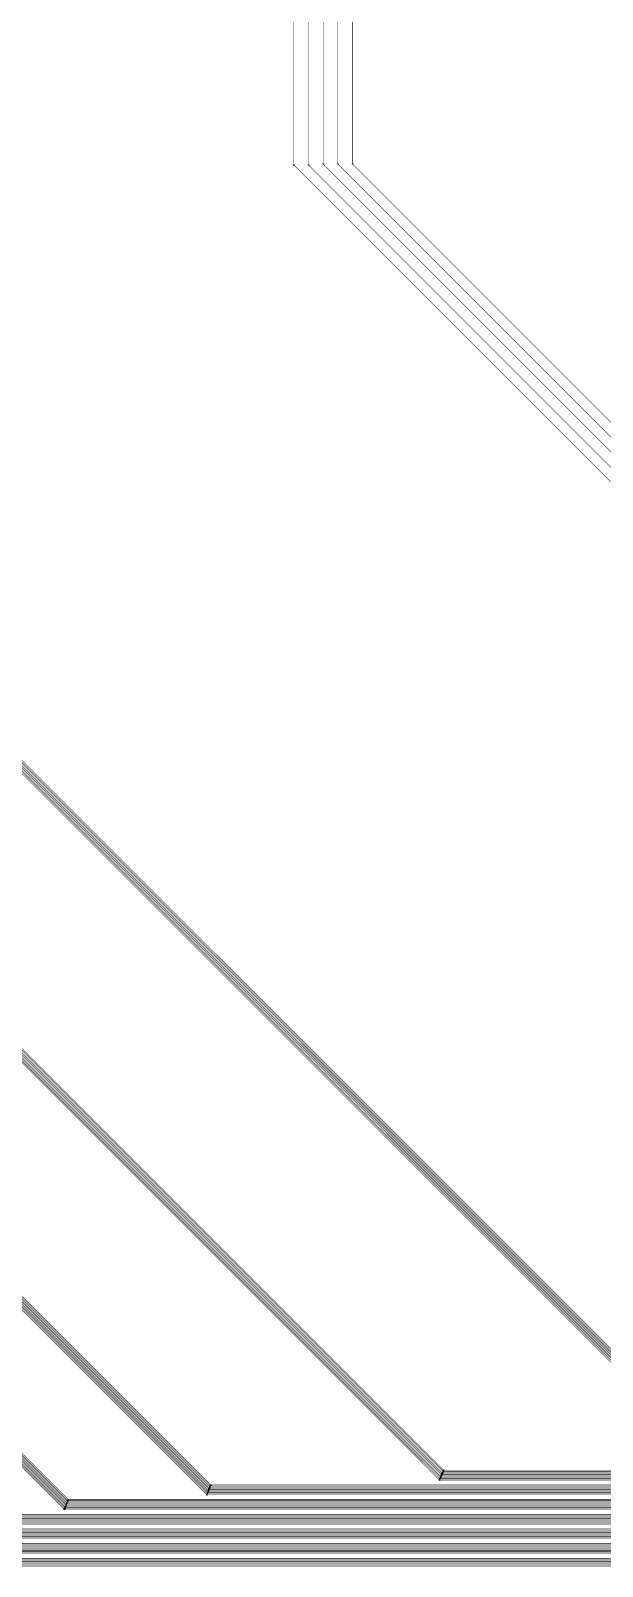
# Model space of a CAD drawing. Extents: x -22715 to 22715, y -22715 to 22715.
# Drawn here: x -11409 to -7518, y -3924 to 6532 of the extents above; entities that cross this region are included whole.
import ezdxf

# ---------------------------------------------------------------- set-up
doc = ezdxf.new("R2010")
doc.units = 0
doc.layers.add('L0D0_0', color=2, linetype='CONTINUOUS')

msp = doc.modelspace()

# ---------------------------------------------------------------- linework, layer by layer
at = {"layer": 'L0D0_0', "const_width": 3}
for points in [[(-9517.5, 5617.5), (-9517.5, 18217.5)], [(-9417.5, 5624), (-9417.5, 18282.5)], [(-9617.5, 5617.5), (-9617.5, 18117.5)], [(-9317.5, 5624), (-9317.5, 18182.5)], [(-9217.5, 5624), (-9217.5, 18082.5)], [(-21402.5, 11500), (-6732.5, -3170)], [(-21213.1, 11300), (-6735.6, -3177.5)], [(-21023.7, 11100), (-6738.7, -3185)], [(-20834.3, 10900), (-6741.8, -3192.5)], [(-20644.9, 10700), (-6744.9, -3200)], [(-20633, 10677.5), (-6748, -3207.5)], [(-20626.1, 10660), (-6751.1, -3215)], [(-20614.2, 10637.5), (-6754.2, -3222.5)], [(-20604.9, 10617.5), (-6757.4, -3230)], [(-20575.2, 10577.3), (-6760.5, -3237.5)], [(-21367.5, 9500), (-8597.5, -3270)], [(-21178.1, 9300), (-8600.6, -3277.5)], [(-20988.7, 9100), (-8603.7, -3285)], [(-20799.3, 8900), (-8606.8, -3292.5)], [(-20609.9, 8700), (-8609.9, -3300)], [(-20420.5, 8500), (-8613, -3307.5)], [(-20232, 8300.9), (-8616.1, -3315)], [(-20041.7, 8100), (-8619.2, -3322.5)], [(-19852.4, 7900), (-8622.4, -3330)], [(-19790.2, 7827.3), (-8625.5, -3337.5)], [(-21052.5, 7500), (-10182.5, -3370)], [(-20863.1, 7300), (-10185.6, -3377.5)], [(-20673.7, 7100), (-10188.7, -3385)], [(-20484.3, 6900), (-10191.8, -3392.5)], [(-20294.9, 6700), (-10194.9, -3400)], [(-20105.5, 6500), (-10198, -3407.5)], [(-19916.1, 6300), (-10201.1, -3415)], [(-19859.2, 6232.5), (-10204.3, -3422.5)], [(-19837.4, 6200), (-10207.4, -3430)], [(-19813, 6165), (-10210.5, -3437.5)], [(-9617.5, 5617.5), (-950, -3050)], [(-9517.5, 5617.5), (-950, -2950)], [(-9417.5, 5624), (-950, -2843.5)], [(-9317.5, 5624), (-950, -2743.5)], [(-9217.5, 5624), (-950, -2643.5)], [(-20122.5, 5500), (-11152.5, -3470)], [(-19933.1, 5300), (-11155.6, -3477.5)], [(-19743.7, 5100), (-11158.7, -3485)], [(-19554.3, 4900), (-11161.8, -3492.5)], [(-19364.9, 4700), (-11164.9, -3500)], [(-19175.5, 4500), (-11168, -3507.5)], [(-18986.1, 4300), (-11171.1, -3515)], [(-18796.7, 4100), (-11174.3, -3522.5)], [(-18607.3, 3900), (-11177.4, -3530)], [(-18440.2, 3722.3), (-11180.5, -3537.5)], [(-8625.5, -3337.5), (-137.5, -3337.5)], [(-8622.4, -3330), (-230, -3330)], [(-8619.2, -3322.5), (-322.5, -3322.5)], [(-8616.1, -3315), (-415, -3315)], [(-8613, -3307.5), (-507.5, -3307.5)], [(-8609.9, -3300), (-600, -3300)], [(-8606.8, -3292.5), (-692.5, -3292.5)], [(-8603.7, -3285), (-785, -3285)], [(-8600.6, -3277.5), (-877.5, -3277.5)], [(-8597.5, -3270), (-970, -3270)], [(-10210.5, -3437.5), (-137.5, -3437.5)], [(-10207.4, -3430), (-230, -3430)], [(-10204.3, -3422.5), (-322.5, -3422.5)], [(-10201.1, -3415), (-415, -3415)], [(-10198, -3407.5), (-507.5, -3407.5)], [(-10194.9, -3400), (-600, -3400)], [(-10191.8, -3392.5), (-692.5, -3392.5)], [(-10188.7, -3385), (-785, -3385)], [(-10185.6, -3377.5), (-877.5, -3377.5)], [(-10182.5, -3370), (-970, -3370)], [(-11180.5, -3537.5), (-137.5, -3537.5)], [(-11177.4, -3530), (-230, -3530)], [(-11174.3, -3522.5), (-322.5, -3522.5)], [(-11171.1, -3515), (-415, -3515)], [(-11168, -3507.5), (-507.5, -3507.5)], [(-11164.9, -3500), (-600, -3500)], [(-11161.8, -3492.5), (-692.5, -3492.5)], [(-11158.7, -3485), (-785, -3485)], [(-11155.6, -3477.5), (-877.5, -3477.5)], [(-11152.5, -3470), (-970, -3470)], [(-12143, -3637.5), (-137.5, -3637.5)], [(-12139.9, -3630), (-230, -3630)], [(-12136.8, -3622.5), (-322.5, -3622.5)], [(-12133.6, -3615), (-415, -3615)], [(-12130.5, -3607.5), (-507.5, -3607.5)], [(-12127.4, -3600), (-600, -3600)], [(-12124.3, -3592.5), (-692.5, -3592.5)], [(-12121.2, -3585), (-785, -3585)], [(-12118.1, -3577.5), (-877.5, -3577.5)], [(-12115, -3570), (-970, -3570)], [(-12993, -3737.5), (-137.5, -3737.5)], [(-12989.9, -3730), (-230, -3730)], [(-12986.8, -3722.5), (-322.5, -3722.5)], [(-12983.6, -3715), (-415, -3715)], [(-12980.5, -3707.5), (-507.5, -3707.5)], [(-12977.4, -3700), (-600, -3700)], [(-12974.3, -3692.5), (-692.5, -3692.5)], [(-12971.2, -3685), (-785, -3685)], [(-12968.1, -3677.5), (-877.5, -3677.5)], [(-12965, -3670), (-970, -3670)], [(-14697.5, -3870), (-970, -3870)], [(-13918, -3837.5), (-137.5, -3837.5)], [(-13914.9, -3830), (-230, -3830)], [(-13911.8, -3822.5), (-322.5, -3822.5)], [(-13908.6, -3815), (-415, -3815)], [(-13905.5, -3807.5), (-507.5, -3807.5)], [(-13902.4, -3800), (-600, -3800)], [(-13899.3, -3792.5), (-692.5, -3792.5)], [(-13896.2, -3785), (-785, -3785)], [(-13893.1, -3777.5), (-877.5, -3777.5)], [(-13890, -3770), (-970, -3770)], [(-14719.3, -3922.5), (-322.5, -3922.5)], [(-14716.1, -3915), (-415, -3915)], [(-14713, -3907.5), (-507.5, -3907.5)], [(-14709.9, -3900), (-600, -3900)], [(-14706.8, -3892.5), (-692.5, -3892.5)], [(-14703.7, -3885), (-785, -3885)], [(-14700.6, -3877.5), (-877.5, -3877.5)]]:
    msp.add_lwpolyline(points, dxfattribs=at)
at = {"layer": 'L0D0_0'}
for points in [[(-9617.5, 5615.8), (-9619, 5616.7), (-9619, 5618.3), (-9617.5, 5619.2), (-9616, 5618.3), (-9616, 5616.7)], [(-9617.5, 5615.8), (-9619, 5616.7), (-9619, 5618.3), (-9617.5, 5619.2), (-9616, 5618.3), (-9616, 5616.7)], [(-9517.5, 5615.8), (-9519, 5616.7), (-9519, 5618.3), (-9517.5, 5619.2), (-9516.1, 5618.3), (-9516.1, 5616.7)], [(-9517.5, 5615.8), (-9519, 5616.7), (-9519, 5618.3), (-9517.5, 5619.2), (-9516.1, 5618.3), (-9516.1, 5616.7)], [(-9417.5, 5622.3), (-9419, 5623.2), (-9419, 5624.8), (-9417.5, 5625.7), (-9416.1, 5624.8), (-9416.1, 5623.2)], [(-9417.5, 5622.3), (-9419, 5623.2), (-9419, 5624.8), (-9417.5, 5625.7), (-9416.1, 5624.8), (-9416.1, 5623.2)], [(-9317.5, 5622.3), (-9319, 5623.2), (-9319, 5624.8), (-9317.5, 5625.7), (-9316.1, 5624.8), (-9316.1, 5623.2)], [(-9317.5, 5622.3), (-9319, 5623.2), (-9319, 5624.8), (-9317.5, 5625.7), (-9316.1, 5624.8), (-9316.1, 5623.2)], [(-9217.5, 5622.3), (-9219, 5623.2), (-9219, 5624.8), (-9217.5, 5625.7), (-9216.1, 5624.8), (-9216.1, 5623.2)], [(-9217.5, 5622.3), (-9219, 5623.2), (-9219, 5624.8), (-9217.5, 5625.7), (-9216.1, 5624.8), (-9216.1, 5623.2)], [(-8625.5, -3339.2), (-8626.9, -3338.3), (-8626.9, -3336.7), (-8625.5, -3335.8), (-8624, -3336.7), (-8624, -3338.3)], [(-8625.5, -3339.2), (-8626.9, -3338.3), (-8626.9, -3336.7), (-8625.5, -3335.8), (-8624, -3336.7), (-8624, -3338.3)], [(-8622.4, -3331.7), (-8623.8, -3330.8), (-8623.8, -3329.2), (-8622.4, -3328.3), (-8620.9, -3329.2), (-8620.9, -3330.8)], [(-8622.4, -3331.7), (-8623.8, -3330.8), (-8623.8, -3329.2), (-8622.4, -3328.3), (-8620.9, -3329.2), (-8620.9, -3330.8)], [(-8619.2, -3324.2), (-8620.7, -3323.3), (-8620.7, -3321.7), (-8619.2, -3320.8), (-8617.8, -3321.7), (-8617.8, -3323.3)], [(-8619.2, -3324.2), (-8620.7, -3323.3), (-8620.7, -3321.7), (-8619.2, -3320.8), (-8617.8, -3321.7), (-8617.8, -3323.3)], [(-8616.1, -3316.7), (-8617.6, -3315.8), (-8617.6, -3314.2), (-8616.1, -3313.3), (-8614.7, -3314.2), (-8614.7, -3315.8)], [(-8616.1, -3316.7), (-8617.6, -3315.8), (-8617.6, -3314.2), (-8616.1, -3313.3), (-8614.7, -3314.2), (-8614.7, -3315.8)], [(-8613, -3309.2), (-8614.5, -3308.3), (-8614.5, -3306.7), (-8613, -3305.8), (-8611.6, -3306.7), (-8611.6, -3308.3)], [(-8613, -3309.2), (-8614.5, -3308.3), (-8614.5, -3306.7), (-8613, -3305.8), (-8611.6, -3306.7), (-8611.6, -3308.3)], [(-8609.9, -3301.7), (-8611.4, -3300.8), (-8611.4, -3299.2), (-8609.9, -3298.3), (-8608.5, -3299.2), (-8608.5, -3300.8)], [(-8609.9, -3301.7), (-8611.4, -3300.8), (-8611.4, -3299.2), (-8609.9, -3298.3), (-8608.5, -3299.2), (-8608.5, -3300.8)], [(-8606.8, -3294.2), (-8608.3, -3293.3), (-8608.3, -3291.7), (-8606.8, -3290.8), (-8605.4, -3291.7), (-8605.4, -3293.3)], [(-8606.8, -3294.2), (-8608.3, -3293.3), (-8608.3, -3291.7), (-8606.8, -3290.8), (-8605.4, -3291.7), (-8605.4, -3293.3)], [(-8603.7, -3286.7), (-8605.2, -3285.8), (-8605.2, -3284.2), (-8603.7, -3283.3), (-8602.3, -3284.2), (-8602.3, -3285.8)], [(-8603.7, -3286.7), (-8605.2, -3285.8), (-8605.2, -3284.2), (-8603.7, -3283.3), (-8602.3, -3284.2), (-8602.3, -3285.8)], [(-8600.6, -3279.2), (-8602.1, -3278.3), (-8602.1, -3276.7), (-8600.6, -3275.8), (-8599.2, -3276.7), (-8599.2, -3278.3)], [(-8600.6, -3279.2), (-8602.1, -3278.3), (-8602.1, -3276.7), (-8600.6, -3275.8), (-8599.2, -3276.7), (-8599.2, -3278.3)], [(-8597.5, -3271.7), (-8599, -3270.8), (-8599, -3269.2), (-8597.5, -3268.3), (-8596.1, -3269.2), (-8596.1, -3270.8)], [(-8597.5, -3271.7), (-8599, -3270.8), (-8599, -3269.2), (-8597.5, -3268.3), (-8596.1, -3269.2), (-8596.1, -3270.8)], [(-10210.5, -3439.2), (-10211.9, -3438.3), (-10211.9, -3436.7), (-10210.5, -3435.8), (-10209, -3436.7), (-10209, -3438.3)], [(-10210.5, -3439.2), (-10211.9, -3438.3), (-10211.9, -3436.7), (-10210.5, -3435.8), (-10209, -3436.7), (-10209, -3438.3)], [(-10207.4, -3431.7), (-10208.8, -3430.8), (-10208.8, -3429.2), (-10207.4, -3428.3), (-10205.9, -3429.2), (-10205.9, -3430.8)], [(-10207.4, -3431.7), (-10208.8, -3430.8), (-10208.8, -3429.2), (-10207.4, -3428.3), (-10205.9, -3429.2), (-10205.9, -3430.8)], [(-10204.3, -3424.2), (-10205.7, -3423.3), (-10205.7, -3421.7), (-10204.3, -3420.8), (-10202.8, -3421.7), (-10202.8, -3423.3)], [(-10204.3, -3424.2), (-10205.7, -3423.3), (-10205.7, -3421.7), (-10204.3, -3420.8), (-10202.8, -3421.7), (-10202.8, -3423.3)], [(-10201.1, -3416.7), (-10202.6, -3415.8), (-10202.6, -3414.2), (-10201.1, -3413.3), (-10199.7, -3414.2), (-10199.7, -3415.8)], [(-10201.1, -3416.7), (-10202.6, -3415.8), (-10202.6, -3414.2), (-10201.1, -3413.3), (-10199.7, -3414.2), (-10199.7, -3415.8)], [(-10198, -3409.2), (-10199.5, -3408.3), (-10199.5, -3406.7), (-10198, -3405.8), (-10196.6, -3406.7), (-10196.6, -3408.3)], [(-10198, -3409.2), (-10199.5, -3408.3), (-10199.5, -3406.7), (-10198, -3405.8), (-10196.6, -3406.7), (-10196.6, -3408.3)], [(-10194.9, -3401.7), (-10196.4, -3400.8), (-10196.4, -3399.2), (-10194.9, -3398.3), (-10193.5, -3399.2), (-10193.5, -3400.8)], [(-10194.9, -3401.7), (-10196.4, -3400.8), (-10196.4, -3399.2), (-10194.9, -3398.3), (-10193.5, -3399.2), (-10193.5, -3400.8)], [(-10191.8, -3394.2), (-10193.3, -3393.3), (-10193.3, -3391.7), (-10191.8, -3390.8), (-10190.4, -3391.7), (-10190.4, -3393.3)], [(-10191.8, -3394.2), (-10193.3, -3393.3), (-10193.3, -3391.7), (-10191.8, -3390.8), (-10190.4, -3391.7), (-10190.4, -3393.3)], [(-10188.7, -3386.7), (-10190.2, -3385.8), (-10190.2, -3384.2), (-10188.7, -3383.3), (-10187.3, -3384.2), (-10187.3, -3385.8)], [(-10188.7, -3386.7), (-10190.2, -3385.8), (-10190.2, -3384.2), (-10188.7, -3383.3), (-10187.3, -3384.2), (-10187.3, -3385.8)], [(-10185.6, -3379.2), (-10187.1, -3378.3), (-10187.1, -3376.7), (-10185.6, -3375.8), (-10184.2, -3376.7), (-10184.2, -3378.3)], [(-10185.6, -3379.2), (-10187.1, -3378.3), (-10187.1, -3376.7), (-10185.6, -3375.8), (-10184.2, -3376.7), (-10184.2, -3378.3)], [(-10182.5, -3371.7), (-10184, -3370.8), (-10184, -3369.2), (-10182.5, -3368.3), (-10181.1, -3369.2), (-10181.1, -3370.8)], [(-10182.5, -3371.7), (-10184, -3370.8), (-10184, -3369.2), (-10182.5, -3368.3), (-10181.1, -3369.2), (-10181.1, -3370.8)], [(-11180.5, -3539.2), (-11181.9, -3538.3), (-11181.9, -3536.7), (-11180.5, -3535.8), (-11179, -3536.7), (-11179, -3538.3)], [(-11180.5, -3539.2), (-11181.9, -3538.3), (-11181.9, -3536.7), (-11180.5, -3535.8), (-11179, -3536.7), (-11179, -3538.3)], [(-11177.4, -3531.7), (-11178.8, -3530.8), (-11178.8, -3529.2), (-11177.4, -3528.3), (-11175.9, -3529.2), (-11175.9, -3530.8)], [(-11177.4, -3531.7), (-11178.8, -3530.8), (-11178.8, -3529.2), (-11177.4, -3528.3), (-11175.9, -3529.2), (-11175.9, -3530.8)], [(-11174.3, -3524.2), (-11175.7, -3523.3), (-11175.7, -3521.7), (-11174.3, -3520.8), (-11172.8, -3521.7), (-11172.8, -3523.3)], [(-11174.3, -3524.2), (-11175.7, -3523.3), (-11175.7, -3521.7), (-11174.3, -3520.8), (-11172.8, -3521.7), (-11172.8, -3523.3)], [(-11171.1, -3516.7), (-11172.6, -3515.8), (-11172.6, -3514.2), (-11171.1, -3513.3), (-11169.7, -3514.2), (-11169.7, -3515.8)], [(-11171.1, -3516.7), (-11172.6, -3515.8), (-11172.6, -3514.2), (-11171.1, -3513.3), (-11169.7, -3514.2), (-11169.7, -3515.8)], [(-11168, -3509.2), (-11169.5, -3508.3), (-11169.5, -3506.7), (-11168, -3505.8), (-11166.6, -3506.7), (-11166.6, -3508.3)], [(-11168, -3509.2), (-11169.5, -3508.3), (-11169.5, -3506.7), (-11168, -3505.8), (-11166.6, -3506.7), (-11166.6, -3508.3)], [(-11164.9, -3501.7), (-11166.4, -3500.8), (-11166.4, -3499.2), (-11164.9, -3498.3), (-11163.5, -3499.2), (-11163.5, -3500.8)], [(-11164.9, -3501.7), (-11166.4, -3500.8), (-11166.4, -3499.2), (-11164.9, -3498.3), (-11163.5, -3499.2), (-11163.5, -3500.8)], [(-11161.8, -3494.2), (-11163.3, -3493.3), (-11163.3, -3491.7), (-11161.8, -3490.8), (-11160.4, -3491.7), (-11160.4, -3493.3)], [(-11161.8, -3494.2), (-11163.3, -3493.3), (-11163.3, -3491.7), (-11161.8, -3490.8), (-11160.4, -3491.7), (-11160.4, -3493.3)], [(-11158.7, -3486.7), (-11160.2, -3485.8), (-11160.2, -3484.2), (-11158.7, -3483.3), (-11157.3, -3484.2), (-11157.3, -3485.8)], [(-11158.7, -3486.7), (-11160.2, -3485.8), (-11160.2, -3484.2), (-11158.7, -3483.3), (-11157.3, -3484.2), (-11157.3, -3485.8)], [(-11155.6, -3479.2), (-11157.1, -3478.3), (-11157.1, -3476.7), (-11155.6, -3475.8), (-11154.2, -3476.7), (-11154.2, -3478.3)], [(-11155.6, -3479.2), (-11157.1, -3478.3), (-11157.1, -3476.7), (-11155.6, -3475.8), (-11154.2, -3476.7), (-11154.2, -3478.3)], [(-11152.5, -3471.7), (-11154, -3470.8), (-11154, -3469.2), (-11152.5, -3468.3), (-11151.1, -3469.2), (-11151.1, -3470.8)], [(-11152.5, -3471.7), (-11154, -3470.8), (-11154, -3469.2), (-11152.5, -3468.3), (-11151.1, -3469.2), (-11151.1, -3470.8)]]:
    msp.add_lwpolyline(points, close=True, dxfattribs=at)

doc.saveas('drawing.dxf')
